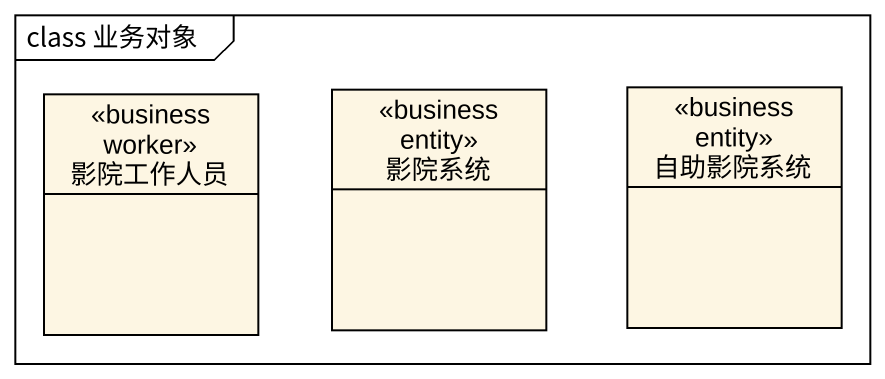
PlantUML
@startuml
mainframe class 业务对象
hide circle
hide empty members
class 影院工作人员 <<business worker>>
class 影院系统 <<business entity>>
class 自助影院系统 <<business entity>>
@enduml
